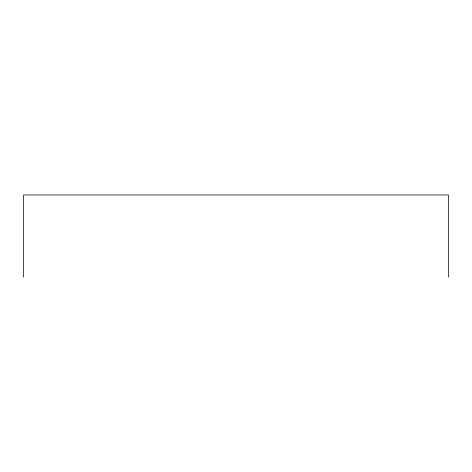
<?xml version="1.0" encoding="UTF-8"?>
<svg xmlns="http://www.w3.org/2000/svg" width="472" height="472" viewBox="0 0 472 472"><rect width="100%" height="100%" fill="white"/><g stroke="black" fill="none" stroke-linecap="round" stroke-linejoin="round"><path stroke-width="0.71" d="M448.4 277.04L448.4 194.96L23.6 194.96L23.6 277.04"/></g></svg>
